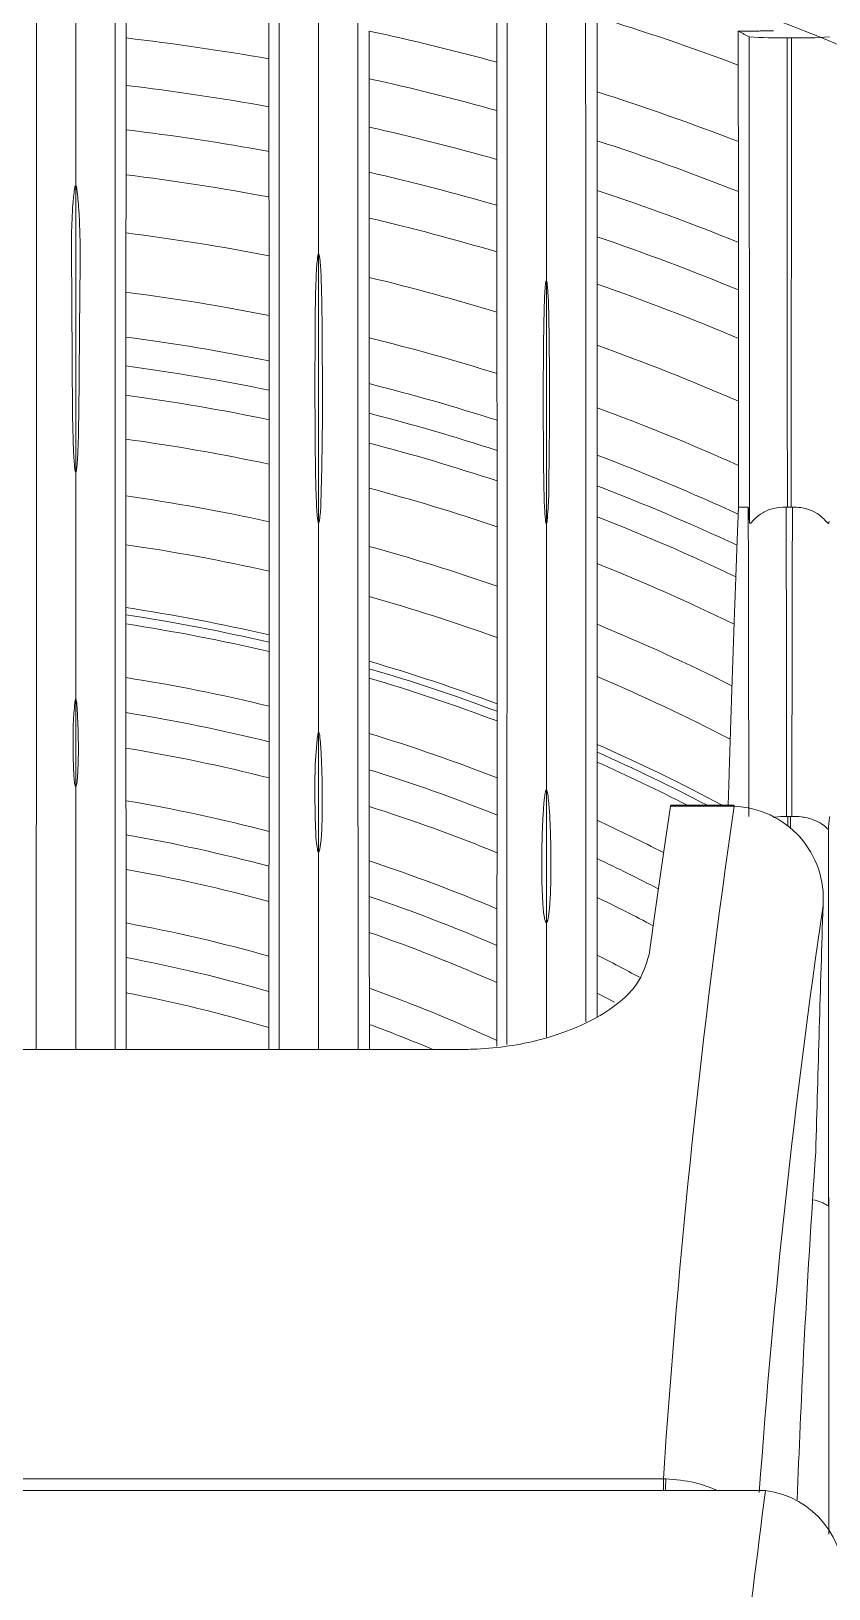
# Model space of a CAD drawing. Extents: x 9.3 to 87, y 1.1 to 68.8.
# Drawn here: x 81.062 to 82.113, y 29.123 to 31.175 of the extents above; entities that cross this region are included whole.
import ezdxf

# ---------------------------------------------------------------- set-up
doc = ezdxf.new("R2010")
doc.units = 0
doc.header["$MEASUREMENT"] = 0
doc.linetypes.add('SLD-Solid', pattern=[0])
doc.layers.add('OBJECT', color=7, linetype='CONTINUOUS')

msp = doc.modelspace()

# ---------------------------------------------------------------- linework, layer by layer
at = {"layer": 'OBJECT', "linetype": 'SLD-Solid', "lineweight": 15}
for p, q in [((82.058, 31.1659), (82.0638, 31.1659)), ((81.1209, 30.9668), (81.1209, 30.9714)), ((81.1209, 30.5941), (81.1209, 30.9668)), ((81.4409, 30.5272), (81.4409, 30.8814)), ((81.7409, 30.526), (81.7409, 30.846)), ((82.0069, 30.5479), (81.994, 30.5479)), ((82.0634, 30.5479), (82.0584, 30.5479)), ((81.1209, 30.18), (81.1209, 30.2953)), ((81.4409, 30.0936), (81.4409, 30.2513)), ((81.7409, 30.0008), (81.7409, 30.1753)), ((81.9883, 30.1539), (81.9044, 30.1539)), ((81.9883, 30.1553), (81.9048, 30.1553)), ((81.9883, 30.1539), (81.9883, 30.1553)), ((82.0592, 30.1406), (82.0626, 30.1406)), ((82.0592, 30.1406), (82.0592, 30.1276)), ((82.0626, 30.124), (82.0626, 30.1406)), ((82.1126, 30.1252), (82.1126, 29.6302)), ((81.8307, 29.8959), (81.8078, 29.9079)), ((81.6269, 29.8336), (80.0149, 29.8336)), ((79.7466, 29.2682), (81.8951, 29.2682)), ((81.8951, 29.2527), (81.8951, 29.2682)), ((82.0295, 29.2527), (79.6123, 29.2527))]:
    msp.add_line(p, q, dxfattribs=at)
at = {"layer": 'OBJECT', "linetype": 'SLD-Solid', "lineweight": 15, "flags": 128}
msp.add_lwpolyline([(81.8977, 29.2527), (81.8978, 29.2541), (81.8979, 29.2574), (81.898, 29.2605), (81.8981, 29.2633), (81.8981, 29.2659), (81.8982, 29.2681)], dxfattribs=at)
at = {"layer": 'OBJECT', "linetype": 'SLD-Solid', "lineweight": 15}
for centre, radius, start, end in [((80.8209, 27.9958), 3.42, 40.2566, 89.6649), ((80.8209, 27.9958), 3.3466, 69.4851, 72.845), ((80.8209, 27.9958), 3.1911, 79.9922, 83.4073), ((80.8209, 27.9958), 3.2524, 74.7624, 77.8103), ((82.0506, 31.7749), 0.609, 265.9942, 270.6954), ((82.0746, 31.657), 0.4912, 268.7403, 274.5701), ((80.8209, 27.9958), 3.129, 79.791, 83.2766), ((80.8209, 27.9958), 3.1911, 74.4617, 77.5731), ((80.8209, 27.9958), 3.2524, 68.8613, 72.3327), ((80.8209, 27.9958), 3.071, 79.5954, 83.1494), ((80.8209, 27.9958), 3.129, 74.1448, 77.3232), ((80.8209, 27.9958), 3.1911, 68.4343, 71.9825), ((80.8209, 27.9958), 3.0121, 79.3892, 83.0154), ((80.8209, 27.9958), 3.071, 73.8366, 77.0801), ((81.1209, 30.9049), 0.0619, 89.9819, 91.4971), ((81.1209, 30.9049), 0.0619, 88.5026, 90.0184), ((80.8209, 27.9958), 3.129, 67.9836, 71.6132), ((80.8209, 27.9958), 3.0121, 73.5113, 76.8236), ((80.8209, 27.9958), 2.9361, 79.1107, 82.8342), ((80.8209, 27.9958), 3.071, 67.5442, 71.2534), ((80.8209, 27.9958), 2.9361, 73.0714, 76.4768), ((80.8209, 27.9958), 3.0121, 67.0799, 70.8733), ((80.8209, 27.9958), 2.8588, 78.8118, 82.6399), ((80.8209, 27.9958), 2.8002, 78.5745, 82.4855), ((80.8209, 27.9958), 2.8588, 72.5985, 76.1042), ((80.8209, 27.9958), 2.9361, 66.4506, 70.3588), ((80.8209, 27.9958), 2.7624, 78.4159, 82.3824), ((80.8209, 27.9958), 2.7243, 78.2514, 82.2754), ((80.8209, 27.9958), 2.8002, 72.2223, 75.8082), ((80.8209, 27.9958), 2.7624, 71.9707, 75.6102), ((80.8209, 27.9958), 2.8588, 65.7726, 69.8053), ((80.8209, 27.9958), 2.667, 77.9949, 82.1085), ((80.8209, 27.9958), 2.7243, 71.7095, 75.4047), ((80.8209, 27.9958), 2.8002, 65.2407, 69.3646), ((80.8209, 27.9958), 2.667, 71.3016, 75.0839), ((80.8209, 27.9958), 2.7624, 64.9155, 69.0695), ((80.8209, 27.9958), 2.5929, 77.6466, 81.8817), ((80.8209, 27.9958), 2.7243, 64.5762, 68.7629), ((-103.1376, 30.0559), 185.195, 0.026205, 0.152217), ((227.9273, 30.117), 145.8629, 179.830752, 179.990743), ((80.8209, 27.9958), 2.5293, 77.3308, 81.6758), ((80.8209, 27.9958), 2.5929, 70.7468, 74.6475), ((80.8209, 27.9958), 2.667, 64.0432, 68.2836), ((80.8209, 27.9958), 2.5293, 70.2426, 74.251), ((80.8209, 27.9958), 2.4474, 76.8997, 81.3954), ((80.8209, 27.9958), 2.438, 76.8483, 81.362), ((80.8209, 27.9958), 2.4261, 76.7821, 81.3192), ((80.8209, 27.9958), 2.5929, 63.3127, 67.6301), ((80.8209, 27.9958), 2.4474, 69.5527, 73.71), ((80.8209, 27.9958), 2.3562, 76.3829, 81.0599), ((80.8209, 27.9958), 2.438, 69.4703, 73.6455), ((80.8209, 27.9958), 2.5293, 62.644, 67.0353), ((80.8209, 27.9958), 2.4261, 69.3643, 73.5626), ((80.8209, 27.9958), 2.3106, 76.1091, 80.8818), ((80.8209, 27.9958), 2.3562, 68.7233, 73.061), ((80.8209, 27.9958), 2.2645, 75.8204, 80.6937), ((80.8209, 27.9958), 2.4474, 61.9274, 66.2212), ((80.8209, 27.9958), 2.438, 62.3443, 66.1239), ((80.8209, 27.9958), 2.3106, 68.2825, 72.7162), ((80.8209, 27.9958), 2.4261, 62.8888, 65.9989), ((80.8209, 27.9958), 2.1962, 75.3713, 80.4008), ((80.8209, 27.9958), 2.2645, 67.8168, 72.3518), ((93.4135, 28.5046), 11.5437, 171.78578, 176.20728), ((81.906, 30.1541), 0.00164, 135.5516, 188.9025), ((81.9839, 30.0322), 0.1218, 355.7735, 87.9203), ((80.8209, 27.9958), 2.3562, 62.8731, 65.2407), ((80.8209, 27.9958), 2.1518, 75.0633, 80.1993), ((80.8209, 27.9958), 2.1962, 67.0904, 71.7833), ((80.8209, 27.9958), 2.3106, 62.486, 64.7179), ((80.8209, 27.9958), 2.107, 74.7398, 79.9874), ((80.8209, 27.9958), 2.1518, 66.5905, 71.3919), ((80.8209, 27.9958), 2.2645, 62.072, 64.1642), ((92.6128, 28.4917), 10.6185, 171.70753, 175.90472), ((145.2303, 27.9951), 63.1575, 178.159821, 178.4543), ((80.8209, 27.9958), 2.0376, 74.209, 79.6398), ((80.8209, 27.9958), 2.107, 66.0641, 70.9797), ((80.8209, 27.9958), 1.9928, 73.8462, 79.4033), ((80.8209, 27.9958), 2.1962, 61.6553, 63.2975), ((80.8209, 27.9958), 2.0376, 65.1976, 70.3022), ((80.8209, 27.9958), 1.9472, 73.4582, 79.1519), ((80.8209, 27.9958), 1.9928, 67.2517, 69.8397), ((82.2095, 29.6292), 0.097, 174.4438, 179.4209), ((110.2623, 25.6436), 28.4626, 172.71526, 173.76117), ((82.015, 29.1362), 0.1174, 354.6469, 82.8921)]:
    msp.add_arc(centre, radius, start, end, dxfattribs=at)
msp.add_ellipse((82.2042, 21.0898), major_axis=(0, 9.9993), ratio=0.071002, start_param=0.435941, end_param=0.48014, dxfattribs=at)
for points, knots in [([(81.0691, 31.389), (81.0691, 31.3154), (81.0691, 31.1708), (81.0691, 30.9452), (81.0691, 30.7148), (81.0691, 30.4731), (81.069, 30.2365), (81.069, 30.0232), (81.069, 29.8939), (81.069, 29.8336)], [0, 0, 0, 0, 0.165021, 0.324378, 0.476253, 0.628636, 0.789333, 0.90176, 1, 1, 1, 1]), ([(81.1209, 31.3881), (81.1209, 31.3118), (81.1209, 31.1774), (81.1209, 31.0336), (81.1209, 30.9714)], [0, 0, 0, 0, 0.567749, 1, 1, 1, 1]), ([(81.1726, 31.389), (81.1726, 31.3147), (81.1727, 31.1686), (81.1727, 30.9405), (81.1727, 30.7073), (81.1727, 30.4623), (81.1727, 30.2217), (81.1727, 30.012), (81.1728, 29.8875), (81.1728, 29.8336)], [0, 0, 0, 0, 0.166777, 0.32772, 0.481123, 0.635353, 0.798328, 0.912558, 1, 1, 1, 1]), ([(81.389, 29.8336), (81.389, 29.8942), (81.389, 30.0321), (81.389, 30.2296), (81.3891, 30.4778), (81.3891, 30.7513), (81.3891, 31.0571), (81.3891, 31.2475), (81.3891, 31.345)], [0, 0, 0, 0, 0.102205, 0.232613, 0.355354, 0.564233, 0.776811, 1, 1, 1, 1]), ([(81.4409, 30.8814), (81.4409, 30.9696), (81.4409, 31.1295), (81.4409, 31.2777), (81.4409, 31.3441)], [0, 0, 0, 0, 0.552236, 1, 1, 1, 1]), ([(81.4926, 31.345), (81.4926, 31.269), (81.4927, 31.1196), (81.4927, 30.8854), (81.4927, 30.6443), (81.4927, 30.4226), (81.4927, 30.2139), (81.4928, 30.029), (81.4928, 29.8978), (81.4928, 29.8336)], [0, 0, 0, 0, 0.17433, 0.343066, 0.504971, 0.668861, 0.776842, 0.890846, 1, 1, 1, 1]), ([(81.689, 29.84), (81.689, 29.9034), (81.689, 30.0352), (81.689, 30.223), (81.6891, 30.4022), (81.6891, 30.6412), (81.6891, 30.9389), (81.6891, 31.1619), (81.6891, 31.275)], [0, 0, 0, 0, 0.114682, 0.238511, 0.355588, 0.468386, 0.730477, 1, 1, 1, 1]), ([(81.7409, 30.846), (81.7409, 30.9279), (81.7409, 31.0754), (81.7409, 31.213), (81.7409, 31.2741)], [0, 0, 0, 0, 0.556103, 1, 1, 1, 1]), ([(81.7926, 31.275), (81.7926, 31.2032), (81.7927, 31.0608), (81.7927, 30.8366), (81.7927, 30.6021), (81.7927, 30.371), (81.7927, 30.1313), (81.7928, 29.9709), (81.7928, 29.8771), (81.7928, 29.8702)], [0, 0, 0, 0, 0.175488, 0.34803, 0.517283, 0.689965, 0.833217, 0.987807, 1, 1, 1, 1]), ([(82.0084, 30.5479), (82.0084, 30.5479), (82.0084, 30.6672), (82.0083, 30.8218), (82.0082, 31.0266), (82.0081, 31.1217), (82.0081, 31.1674)], [0, 0, 0, 0, 0.000003, 0.509023, 0.764264, 1, 1, 1, 1]), ([(82.058, 31.1659), (82.058, 31.1309), (82.0581, 31.0167), (82.0582, 30.8141), (82.0583, 30.6367), (82.0584, 30.5479)], [0, 0, 0, 0, 0.180796, 0.589987, 1, 1, 1, 1]), ([(82.0634, 30.5479), (82.0634, 30.5701), (82.0635, 30.6813), (82.0636, 30.8429), (82.0637, 31.025), (82.0637, 31.1204), (82.0638, 31.1659)], [0, 0, 0, 0, 0.101586, 0.508022, 0.765103, 1, 1, 1, 1]), ([(81.1209, 30.5941), (81.1209, 30.5941), (81.1209, 30.5941), (81.1209, 30.5941), (81.1208, 30.5941), (81.1208, 30.5941), (81.1207, 30.5942), (81.1205, 30.5945), (81.1203, 30.5952), (81.1199, 30.5967), (81.1195, 30.5999), (81.1189, 30.6061), (81.1169, 30.6401), (81.1162, 30.7288), (81.1157, 30.8392), (81.115, 30.9268), (81.1185, 30.9601), (81.1193, 30.9668)], [0, 0, 0, 0, 0.000004, 0.000043, 0.000132, 0.000204, 0.000423, 0.000858, 0.002599, 0.006075, 0.013025, 0.026924, 0.054721, 0.277103, 0.7219, 0.944334, 1, 1, 1, 1]), ([(81.1193, 30.9668), (81.1194, 30.9673), (81.1195, 30.9681), (81.1198, 30.9692), (81.12, 30.97), (81.1202, 30.9705), (81.1203, 30.9708), (81.1204, 30.971), (81.1205, 30.9712), (81.1206, 30.9713), (81.1207, 30.9713), (81.1208, 30.9714), (81.1209, 30.9714), (81.1209, 30.9714)], [0, 0, 0, 0, 0.326158, 0.544988, 0.692102, 0.791242, 0.858308, 0.903966, 0.935333, 0.96621, 0.979398, 0.992715, 1, 1, 1, 1]), ([(81.1209, 30.9714), (81.1209, 30.9714), (81.121, 30.9714), (81.121, 30.9713), (81.1212, 30.9712), (81.1216, 30.9705), (81.1221, 30.969), (81.1224, 30.9676), (81.1225, 30.9668)], [0, 0, 0, 0, 0.008152, 0.01895, 0.038891, 0.124454, 0.462158, 1, 1, 1, 1]), ([(81.1225, 30.9668), (81.1234, 30.9577), (81.1276, 30.9127), (81.1257, 30.8107), (81.1256, 30.7008), (81.1241, 30.6232), (81.1226, 30.6028), (81.122, 30.5969), (81.1214, 30.5948), (81.1212, 30.5944), (81.1211, 30.5942), (81.121, 30.5941), (81.1209, 30.5941), (81.1209, 30.5941), (81.1209, 30.5941), (81.1209, 30.5941)], [0, 0, 0, 0, 0.075373, 0.376432, 0.837708, 0.953137, 0.981996, 0.99643, 0.998235, 0.999138, 0.99959, 0.999817, 0.999931, 0.999976, 1, 1, 1, 1]), ([(81.4409, 30.5272), (81.4409, 30.5272), (81.4409, 30.5272), (81.4408, 30.5272), (81.4408, 30.5272), (81.4407, 30.5273), (81.4406, 30.5274), (81.4405, 30.5276), (81.4404, 30.5279), (81.4397, 30.53), (81.4387, 30.5392), (81.4374, 30.5625), (81.4359, 30.6411), (81.436, 30.7407), (81.4365, 30.8314), (81.4385, 30.8689), (81.4397, 30.8783), (81.4403, 30.8806), (81.4406, 30.8812), (81.4408, 30.8813), (81.4408, 30.8814), (81.4409, 30.8814), (81.4409, 30.8814)], [0, 0, 0, 0, 0.000034, 0.000095, 0.000216, 0.000365, 0.000685, 0.001002, 0.001923, 0.003764, 0.01849, 0.077369, 0.195114, 0.665634, 0.916259, 0.978931, 0.994615, 0.998554, 0.999551, 0.999782, 0.999905, 1, 1, 1, 1]), ([(81.4409, 30.8814), (81.4409, 30.8814), (81.4409, 30.8814), (81.441, 30.8813), (81.4411, 30.8812), (81.4415, 30.8807), (81.4421, 30.8785), (81.4433, 30.8696), (81.4451, 30.8337), (81.4458, 30.7439), (81.4463, 30.6444), (81.4442, 30.5648), (81.4435, 30.541), (81.442, 30.5311), (81.4418, 30.5282), (81.4411, 30.5273), (81.441, 30.5272), (81.4409, 30.5272), (81.4409, 30.5272), (81.4409, 30.5272)], [0, 0, 0, 0, 0.000092, 0.000213, 0.000438, 0.001219, 0.004987, 0.019957, 0.079767, 0.318941, 0.797168, 0.916846, 0.976689, 0.991651, 0.999148, 0.999618, 0.999855, 0.999953, 1, 1, 1, 1]), ([(81.7409, 30.526), (81.7409, 30.526), (81.7408, 30.526), (81.7408, 30.526), (81.7407, 30.5261), (81.7405, 30.5265), (81.74, 30.5283), (81.7391, 30.5354), (81.7376, 30.564), (81.7368, 30.6344), (81.7367, 30.7192), (81.7374, 30.7919), (81.7384, 30.8253), (81.7395, 30.8394), (81.74, 30.8435), (81.7404, 30.8452), (81.7406, 30.8457), (81.7408, 30.8459), (81.7408, 30.846), (81.7408, 30.846), (81.7409, 30.846), (81.7409, 30.846), (81.7409, 30.846)], [0, 0, 0, 0, 0.000076, 0.000176, 0.000361, 0.001009, 0.00413, 0.016532, 0.066082, 0.264225, 0.660486, 0.858604, 0.957666, 0.982432, 0.994818, 0.997915, 0.999468, 0.999733, 0.999823, 0.999913, 0.999966, 1, 1, 1, 1]), ([(81.7409, 30.846), (81.7409, 30.846), (81.7409, 30.846), (81.741, 30.8459), (81.7411, 30.8459), (81.7413, 30.8455), (81.7418, 30.8438), (81.7426, 30.8373), (81.7441, 30.811), (81.7449, 30.7452), (81.7453, 30.6625), (81.7442, 30.5888), (81.744, 30.5514), (81.742, 30.5343), (81.742, 30.5274), (81.7411, 30.5261), (81.741, 30.526), (81.7409, 30.526), (81.7409, 30.526), (81.7409, 30.526), (81.7409, 30.526)], [0, 0, 0, 0, 0.000074, 0.000169, 0.000348, 0.001121, 0.004172, 0.016323, 0.064876, 0.259041, 0.647344, 0.841485, 0.938556, 0.987097, 0.999253, 0.999633, 0.999824, 0.999893, 0.999963, 1, 1, 1, 1]), ([(81.1209, 30.5941), (81.1209, 30.5406), (81.1209, 30.4436), (81.1209, 30.3412), (81.1209, 30.2953)], [0, 0, 0, 0, 0.551649, 1, 1, 1, 1]), ([(82.0075, 30.1406), (82.0075, 30.1406), (82.0075, 30.2101), (82.0073, 30.3231), (82.0071, 30.4526), (82.0069, 30.5189), (82.0069, 30.5479), (82.0069, 30.5479)], [0, 0, 0, 0, 0.000002, 0.499459, 0.749669, 0.999997, 1, 1, 1, 1]), ([(82.0069, 30.5479), (82.0071, 30.5461), (82.0077, 30.5416), (82.0082, 30.534), (82.0084, 30.5293)], [0, 0, 0, 0, 0.387466, 1, 1, 1, 1]), ([(82.0084, 30.5293), (82.0084, 30.5289), (82.0086, 30.5274), (82.009, 30.5258), (82.0111, 30.5277), (82.0159, 30.5334), (82.0253, 30.5409), (82.04, 30.5472), (82.0512, 30.5477), (82.0568, 30.5479)], [0, 0, 0, 0, 0.040977, 0.172111, 0.285128, 0.396955, 0.598361, 0.799168, 1, 1, 1, 1]), ([(82.0084, 30.5293), (82.0084, 30.5356), (82.0084, 30.5419), (82.0084, 30.5479), (82.0084, 30.5479)], [0, 0, 0, 0, 0.999918, 1, 1, 1, 1]), ([(82.0568, 30.5479), (82.0568, 30.5479), (82.0568, 30.5479), (82.0568, 30.5479), (82.0568, 30.5479)], [0, 0, 0, 0, 0.969894, 1, 1, 1, 1]), ([(82.065, 30.5479), (82.065, 30.5479), (82.065, 30.5479), (82.065, 30.5479), (82.065, 30.5479)], [0, 0, 0, 0, 0.030106, 1, 1, 1, 1]), ([(82.065, 30.5479), (82.0687, 30.5479), (82.0778, 30.5477), (82.0915, 30.5435), (82.1027, 30.5364), (82.109, 30.5298), (82.1119, 30.5264), (82.1131, 30.5263), (82.1133, 30.5282), (82.1134, 30.5293)], [0, 0, 0, 0, 0.132474, 0.329582, 0.525438, 0.670843, 0.771974, 0.87275, 1, 1, 1, 1]), ([(81.4409, 30.2513), (81.4409, 30.3048), (81.4409, 30.3991), (81.4409, 30.4885), (81.4409, 30.5272)], [0, 0, 0, 0, 0.567807, 1, 1, 1, 1]), ([(81.7409, 30.1753), (81.7409, 30.244), (81.7409, 30.3644), (81.7409, 30.4774), (81.7409, 30.526)], [0, 0, 0, 0, 0.570137, 1, 1, 1, 1]), ([(81.1209, 30.18), (81.1209, 30.18), (81.1208, 30.18), (81.1207, 30.18), (81.1205, 30.1802), (81.1201, 30.181), (81.1194, 30.1844), (81.118, 30.1981), (81.1174, 30.2319), (81.1169, 30.2658), (81.1198, 30.2899), (81.1199, 30.2939), (81.1207, 30.2952), (81.1208, 30.2952), (81.1208, 30.2953), (81.1209, 30.2953), (81.1209, 30.2953), (81.1209, 30.2953)], [0, 0, 0, 0, 0.000404, 0.000925, 0.001901, 0.006178, 0.023062, 0.090313, 0.359053, 0.89639, 0.963543, 0.997175, 0.998773, 0.99941, 0.999635, 0.99991, 1, 1, 1, 1]), ([(81.1209, 30.2953), (81.1209, 30.2953), (81.1209, 30.2953), (81.121, 30.2953), (81.1211, 30.2951), (81.1214, 30.2946), (81.1219, 30.2926), (81.1228, 30.2843), (81.1244, 30.2512), (81.125, 30.216), (81.1227, 30.1863), (81.1219, 30.182), (81.1215, 30.1807), (81.1212, 30.1802), (81.1211, 30.18), (81.121, 30.18), (81.1209, 30.18), (81.1209, 30.18), (81.1209, 30.18)], [0, 0, 0, 0, 0.000253, 0.000582, 0.001195, 0.003824, 0.014206, 0.055547, 0.220735, 0.881572, 0.964154, 0.984801, 0.995139, 0.997727, 0.999028, 0.999567, 0.99982, 1, 1, 1, 1]), ([(81.4409, 30.0936), (81.4409, 30.0936), (81.4408, 30.0936), (81.4406, 30.0937), (81.4403, 30.094), (81.4397, 30.0951), (81.4386, 30.1), (81.4366, 30.1197), (81.4358, 30.1684), (81.4357, 30.2148), (81.4395, 30.2468), (81.44, 30.2497), (81.4405, 30.2509), (81.4407, 30.2512), (81.4408, 30.2513), (81.4408, 30.2513), (81.4409, 30.2513), (81.4409, 30.2513), (81.4409, 30.2513)], [0, 0, 0, 0, 0.000513, 0.001164, 0.002396, 0.006863, 0.024578, 0.095126, 0.377004, 0.940608, 0.975824, 0.993443, 0.997857, 0.998962, 0.999517, 0.999719, 0.99998, 1, 1, 1, 1]), ([(81.4409, 30.2513), (81.4409, 30.2513), (81.4409, 30.2513), (81.4409, 30.2513), (81.441, 30.2513), (81.4411, 30.2512), (81.4412, 30.251), (81.4414, 30.2506), (81.4419, 30.2492), (81.4428, 30.2439), (81.4439, 30.2306), (81.4453, 30.2018), (81.446, 30.1603), (81.4454, 30.1228), (81.4433, 30.1007), (81.4421, 30.0953), (81.4415, 30.094), (81.4411, 30.0937), (81.441, 30.0936), (81.4409, 30.0936), (81.4409, 30.0936)], [0, 0, 0, 0, 0.000012, 0.000139, 0.000413, 0.0008, 0.002038, 0.004501, 0.009419, 0.029084, 0.107719, 0.26497, 0.579487, 0.894186, 0.972942, 0.992717, 0.997725, 0.998892, 0.999519, 1, 1, 1, 1]), ([(81.1209, 30.18), (81.1209, 30.1081), (81.1209, 29.9973), (81.1209, 29.8762), (81.1209, 29.8336)], [0, 0, 0, 0, 0.647788, 1, 1, 1, 1]), ([(81.7409, 30.0008), (81.7408, 30.0008), (81.7407, 30.0008), (81.7405, 30.0009), (81.74, 30.0014), (81.7391, 30.0034), (81.7373, 30.0116), (81.7345, 30.0448), (81.7345, 30.0844), (81.7356, 30.1231), (81.7364, 30.1405), (81.7372, 30.1521), (81.7378, 30.1598), (81.7384, 30.165), (81.7388, 30.1684), (81.7392, 30.1707), (81.7395, 30.1723), (81.7398, 30.1733), (81.74, 30.174), (81.7402, 30.1745), (81.7403, 30.1748), (81.7405, 30.175), (81.7406, 30.1752), (81.7407, 30.1753), (81.7408, 30.1753), (81.7409, 30.1753), (81.7409, 30.1753)], [0, 0, 0, 0, 0.000658, 0.001513, 0.003102, 0.009913, 0.036809, 0.143917, 0.571944, 0.713076, 0.807599, 0.870901, 0.913299, 0.941705, 0.960746, 0.97352, 0.982099, 0.987873, 0.991769, 0.99441, 0.996212, 0.997455, 0.998733, 0.999253, 0.999696, 1, 1, 1, 1]), ([(81.7409, 30.1753), (81.7409, 30.1753), (81.741, 30.1753), (81.7411, 30.1752), (81.7414, 30.175), (81.7419, 30.1739), (81.7429, 30.1696), (81.7449, 30.1519), (81.7463, 30.1218), (81.7471, 30.0861), (81.7469, 30.0579), (81.7463, 30.0391), (81.7456, 30.0264), (81.7449, 30.0179), (81.7443, 30.0122), (81.7437, 30.0084), (81.7432, 30.0058), (81.7428, 30.0041), (81.7424, 30.0029), (81.7421, 30.0022), (81.7418, 30.0017), (81.7416, 30.0013), (81.7414, 30.001), (81.7412, 30.0009), (81.741, 30.0008), (81.7409, 30.0008), (81.7409, 30.0008)], [0, 0, 0, 0, 0.000356, 0.000824, 0.001692, 0.005417, 0.020123, 0.078685, 0.312698, 0.538974, 0.690535, 0.792087, 0.860163, 0.905823, 0.93647, 0.957062, 0.970917, 0.980259, 0.986579, 0.990876, 0.993818, 0.995856, 0.998017, 0.998883, 0.999604, 1, 1, 1, 1]), ([(82.0404, 30.139), (82.0411, 30.1392), (82.0461, 30.1406), (82.0522, 30.1406), (82.0574, 30.1406)], [0, 0, 0, 0, 0.139704, 1, 1, 1, 1]), ([(82.0644, 30.1406), (82.0684, 30.1405), (82.0786, 30.1403), (82.0929, 30.1366), (82.1043, 30.1307), (82.1099, 30.1258), (82.1122, 30.1236), (82.1124, 30.1247), (82.1126, 30.1252)], [0, 0, 0, 0, 0.158488, 0.39541, 0.621022, 0.826457, 0.925172, 1, 1, 1, 1]), ([(82.1143, 30.1406), (82.114, 30.1387), (82.1134, 30.1349), (82.1128, 30.1284), (82.1126, 30.1252)], [0, 0, 0, 0, 0.507998, 1, 1, 1, 1]), ([(81.4409, 29.8336), (81.4409, 29.8627), (81.4409, 29.9533), (81.4409, 30.0369), (81.4409, 30.0936)], [0, 0, 0, 0, 0.321069, 1, 1, 1, 1]), ([(81.8762, 29.9585), (81.8722, 29.9453), (81.8632, 29.9159), (81.8138, 29.875), (81.7381, 29.8447), (81.6704, 29.8342), (81.6343, 29.8337), (81.6269, 29.8336)], [0, 0, 0, 0, 0.214816, 0.479798, 0.727687, 0.943726, 1, 1, 1, 1]), ([(82.0712, 29.2404), (82.0739, 29.3057), (82.0807, 29.468), (82.0901, 29.6124), (82.0957, 29.6988)], [0, 0, 0, 0, 0.402134, 1, 1, 1, 1]), ([(82.0919, 29.6357), (82.0959, 29.6347), (82.104, 29.6326), (82.1098, 29.629), (82.1119, 29.6275), (82.1125, 29.6283), (82.1125, 29.6296), (82.1126, 29.6302)], [0, 0, 0, 0, 0.335394, 0.696384, 0.865145, 0.932536, 1, 1, 1, 1]), ([(82.113, 29.6386), (82.113, 29.6386), (82.113, 29.5812), (82.1129, 29.4662), (82.1128, 29.3169), (82.1128, 29.2237), (82.1128, 29.1952)], [0, 0, 0, 0, 0.000005, 0.410071, 0.820138, 1, 1, 1, 1]), ([(81.8982, 29.2681), (81.9112, 29.267), (81.936, 29.265), (81.9566, 29.2566), (81.9665, 29.2527)], [0, 0, 0, 0, 0.522274, 1, 1, 1, 1])]:
    msp.add_open_spline(points, degree=3, knots=knots, dxfattribs=at)
for points in [[(81.1873, 31.2274), (81.1873, 31.1657)], [(81.6757, 31.1338), (81.6756, 31.2314)], [(81.3754, 31.1383), (81.3754, 31.2005)], [(81.808, 31.1935), (81.8079, 31.0947)], [(81.1873, 31.1657), (81.1872, 31.1033)], [(81.5076, 31.1748), (81.5076, 31.1121)], [(81.9937, 31.1747), (82.0401, 31.1752)], [(81.9937, 31.1302), (81.9937, 31.1747)], [(81.9937, 31.1747), (82.0081, 31.1674)], [(81.3755, 31.0752), (81.3754, 31.1383)], [(81.6757, 31.0702), (81.6757, 31.1338)], [(81.9938, 31.0293), (81.9937, 31.1302)], [(81.1872, 31.1033), (81.1872, 31.0448)], [(81.5076, 31.1121), (81.5076, 31.0485)], [(81.8079, 31.0947), (81.8079, 31.0304)], [(81.3755, 31.0162), (81.3755, 31.0752)], [(81.6758, 31.0057), (81.6757, 31.0702)], [(81.1872, 31.0448), (81.1872, 30.9855)], [(81.5076, 31.0485), (81.5075, 30.989)], [(81.8079, 31.0304), (81.8079, 30.965)], [(81.9938, 30.9635), (81.9938, 31.0293)], [(81.3755, 30.9564), (81.3755, 31.0162)], [(81.6758, 30.9453), (81.6758, 31.0057)], [(81.1872, 30.9855), (81.1871, 30.9089)], [(81.5075, 30.989), (81.5075, 30.9286)], [(81.8079, 30.965), (81.8078, 30.9038)], [(81.9939, 30.8966), (81.9938, 30.9635)], [(81.3756, 30.879), (81.3755, 30.9564)], [(81.6758, 30.884), (81.6758, 30.9453)], [(81.5075, 30.9286), (81.5075, 30.8505)], [(81.1871, 30.9089), (81.1871, 30.831)], [(81.8078, 30.9038), (81.8078, 30.8416)], [(81.3756, 30.8002), (81.3756, 30.879)], [(81.6758, 30.8047), (81.6758, 30.884)], [(81.9939, 30.8339), (81.9939, 30.8966)], [(81.5075, 30.8505), (81.5074, 30.7709)], [(81.8078, 30.8416), (81.8078, 30.761)], [(81.1871, 30.831), (81.1871, 30.772)], [(81.9939, 30.7701), (81.9939, 30.8339)], [(81.3756, 30.7405), (81.3756, 30.8002)], [(81.6758, 30.7237), (81.6758, 30.8047)], [(81.1871, 30.772), (81.1871, 30.7339)], [(81.5074, 30.7709), (81.5074, 30.7105)], [(81.8078, 30.761), (81.8078, 30.6788)], [(81.994, 30.6873), (81.9939, 30.7701)], [(81.1871, 30.7339), (81.1871, 30.6954)], [(81.3756, 30.702), (81.3756, 30.7405)], [(81.6759, 30.6623), (81.6758, 30.7237)], [(81.1871, 30.6954), (81.1871, 30.6375)], [(81.3756, 30.6631), (81.3756, 30.702)], [(81.5074, 30.7105), (81.5074, 30.6716)], [(81.5074, 30.6716), (81.5074, 30.6322)], [(81.8078, 30.6788), (81.8077, 30.6163)], [(81.994, 30.6027), (81.994, 30.6873)], [(81.3756, 30.6045), (81.3756, 30.6631)], [(81.6759, 30.6226), (81.6759, 30.6623)], [(81.1871, 30.6375), (81.1871, 30.5627)], [(81.5074, 30.6322), (81.5074, 30.5729)], [(81.6759, 30.5825), (81.6759, 30.6226)], [(81.8077, 30.6163), (81.8077, 30.5759)], [(81.3756, 30.5287), (81.3756, 30.6045)], [(81.994, 30.5479), (81.994, 30.6027)], [(81.5074, 30.5729), (81.5074, 30.4962)], [(81.6759, 30.522), (81.6759, 30.5825)], [(81.8077, 30.5759), (81.8077, 30.5351)], [(81.1871, 30.5627), (81.1871, 30.4984)], [(81.3756, 30.4635), (81.3756, 30.5287)], [(81.8077, 30.5351), (81.8077, 30.4735)], [(81.992, 30.4977), (81.9936, 30.5386)], [(81.9936, 30.5386), (81.994, 30.5479)], [(82.0584, 30.5479), (82.0568, 30.5479)], [(82.065, 30.5479), (82.0634, 30.5479)], [(81.6759, 30.4437), (81.6759, 30.522)], [(81.1871, 30.4984), (81.1871, 30.4157)], [(81.5074, 30.4962), (81.5074, 30.4301)], [(81.9905, 30.4563), (81.992, 30.4977)], [(81.8077, 30.4735), (81.8077, 30.3936)], [(81.3756, 30.3795), (81.3756, 30.4635)], [(81.9882, 30.3938), (81.9905, 30.4563)], [(81.5074, 30.4301), (81.5074, 30.345)], [(81.6759, 30.3762), (81.6759, 30.4437)], [(81.1871, 30.4157), (81.1871, 30.4062)], [(81.1871, 30.4062), (81.1871, 30.3941)], [(81.1871, 30.3941), (81.1871, 30.3234)], [(81.8077, 30.3936), (81.8077, 30.3246)], [(81.9854, 30.3125), (81.9882, 30.3938)], [(81.3756, 30.3699), (81.3756, 30.3795)], [(81.3756, 30.3576), (81.3756, 30.3699)], [(81.6759, 30.289), (81.6759, 30.3762)], [(81.3756, 30.2858), (81.3756, 30.3576)], [(81.5074, 30.345), (81.5074, 30.3352)], [(81.1871, 30.3234), (81.1871, 30.2772)], [(81.5074, 30.3352), (81.5074, 30.3227)], [(81.8077, 30.3246), (81.8077, 30.2354)], [(81.5074, 30.3227), (81.5074, 30.2498)], [(81.9831, 30.2422), (81.9854, 30.3125)], [(81.3756, 30.2388), (81.3756, 30.2858)], [(81.6759, 30.279), (81.6759, 30.289)], [(81.1871, 30.2772), (81.1871, 30.2304)], [(81.6759, 30.2662), (81.6759, 30.279)], [(81.6759, 30.1914), (81.6759, 30.2662)], [(81.5074, 30.2498), (81.5074, 30.2021)], [(81.9804, 30.1553), (81.9831, 30.2422)], [(81.1871, 30.2304), (81.1871, 30.1613)], [(81.3756, 30.1912), (81.3756, 30.2388)], [(81.8077, 30.2354), (81.8077, 30.2252)], [(81.8077, 30.2252), (81.8077, 30.2121)], [(81.5074, 30.2021), (81.5074, 30.1537)], [(81.8077, 30.2121), (81.8077, 30.1354)], [(81.3756, 30.1208), (81.3756, 30.1912)], [(81.6759, 30.1424), (81.6759, 30.1914)], [(81.1871, 30.1613), (81.1872, 30.1161)], [(81.5074, 30.1537), (81.5075, 30.0819)], [(81.6759, 30.0926), (81.6759, 30.1424)], [(82.0574, 30.1406), (82.0592, 30.1406)], [(82.0626, 30.1406), (82.0644, 30.1406)], [(81.3755, 30.0748), (81.3756, 30.1208)], [(81.8077, 30.1354), (81.8077, 30.0851)], [(81.1872, 30.1161), (81.1872, 30.0707)], [(81.5075, 30.0819), (81.5075, 30.0351)], [(81.6758, 30.0188), (81.6759, 30.0926)], [(81.8077, 30.0851), (81.8077, 30.0339)], [(81.1872, 30.0707), (81.1873, 30.0001)], [(81.3755, 30.0285), (81.3755, 30.0748)], [(81.3754, 29.9564), (81.3755, 30.0285)], [(81.5075, 30.0351), (81.5076, 29.9877)], [(81.6758, 29.9704), (81.6758, 30.0188)], [(81.8077, 30.0339), (81.8078, 29.9578)], [(81.1873, 30.0001), (81.1874, 29.9546)], [(81.7409, 29.8499), (81.7409, 30.0008)], [(81.5076, 29.9877), (81.5077, 29.9141)], [(81.1874, 29.9546), (81.1874, 29.9082)], [(81.3753, 29.9099), (81.3754, 29.9564)], [(81.6757, 29.9216), (81.6758, 29.9704)], [(81.8078, 29.9578), (81.8078, 29.9079)], [(81.5077, 29.9141), (81.5077, 29.8665)], [(81.6756, 29.8454), (81.6757, 29.9216)], [(81.1874, 29.9082), (81.1874, 29.8339)], [(81.3753, 29.8624), (81.3753, 29.9099)], [(81.8078, 29.9079), (81.8079, 29.8762)], [(81.3753, 29.8336), (81.3753, 29.8624)], [(81.5077, 29.8665), (81.5077, 29.8336)], [(81.6756, 29.838), (81.6756, 29.8454)], [(81.8951, 29.2682), (81.8982, 29.2681)]]:
    msp.add_open_spline(points, degree=1, dxfattribs=at)

doc.saveas('drawing.dxf')
